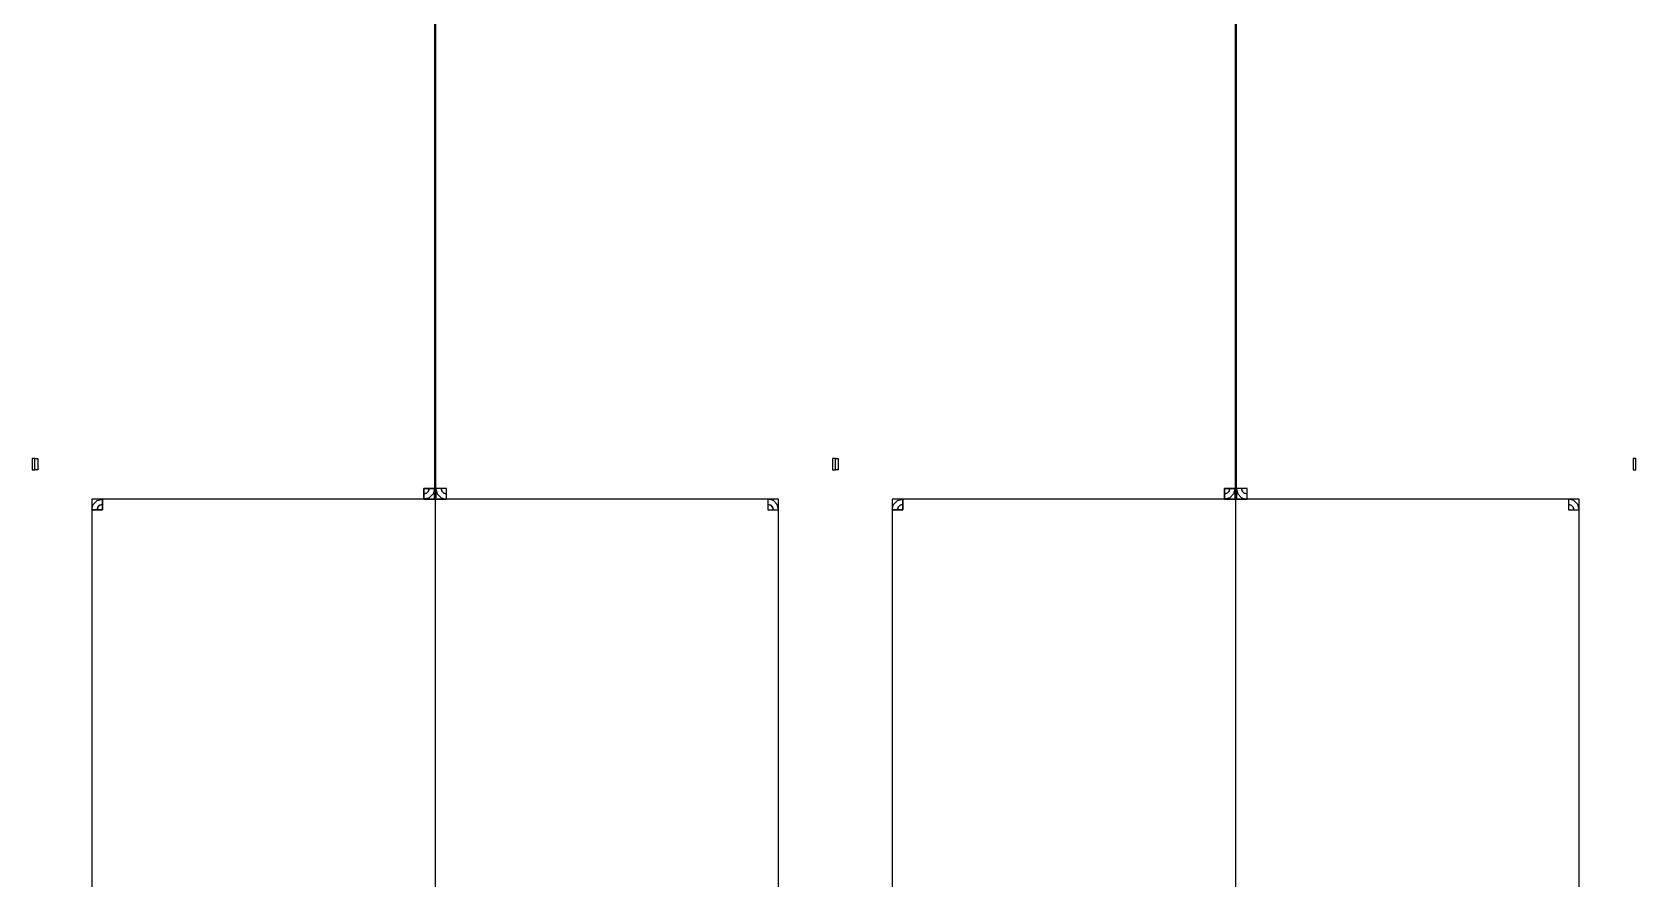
# Model space of a CAD drawing. Extents: x -50899 to 50899, y -48295 to 50898.
# Drawn here: x -8495 to 2825, y 14394 to 20372 of the extents above; entities that cross this region are included whole.
import ezdxf

# ---------------------------------------------------------------- set-up
doc = ezdxf.new("R2010")
doc.units = 0
doc.layers.add('GAP', color=1, linetype='continuous')
doc.layers.add('PIN', color=3, linetype='continuous')

# ---------------------------------------------------------------- blocks, each defined once
blk = doc.blocks.new('C1E')
at = {"layer": 'GAP'}
blk.add_lwpolyline([(5550, 41431), (5550, 41511), (5530, 41511), (5530, 41431), (5550, 41431)], dxfattribs=at)
blk = doc.blocks.new('C1F')
at = {"layer": 'GAP'}
for points in [[(-100, 41431), (-100, 41511), (-80, 41511), (-80, 41431), (-100, 41431)], [(5550, 41431), (5550, 41511), (5530, 41511), (5530, 41431), (5550, 41431)]]:
    blk.add_lwpolyline(points, dxfattribs=at)
blk = doc.blocks.new('C1FGAP')
for points in [[(2730, 41225), (2730, 45960), (2721, 45960), (2721, 41225), (2730, 41225)], [(5149, 35125), (5149, 41225), (301, 41225), (301, 35125), (5149, 35125)], [(301, 41225), (301, 41150), (376, 41150), (376, 41225), (301, 41225)], [(301, 41150), (311, 41187), (339, 41215), (376, 41225), (376, 41187), (357, 41182), (344, 41168), (339, 41150), (301, 41150)], [(2721, 41225), (2721, 41300), (2646, 41300), (2646, 41225), (2721, 41225)], [(2721, 41300), (2710, 41262), (2683, 41235), (2646, 41225), (2646, 41262), (2664, 41267), (2678, 41281), (2683, 41300), (2721, 41300)], [(2683, 41300), (2678, 41281), (2664, 41267), (2646, 41262), (2646, 41300), (2646, 41300), (2646, 41300), (2646, 41300), (2683, 41300)], [(2805, 41225), (2805, 41300), (2730, 41300), (2730, 41225), (2805, 41225)], [(2730, 41300), (2740, 41262), (2767, 41235), (2805, 41225), (2805, 41262), (2786, 41267), (2772, 41281), (2767, 41300), (2730, 41300)], [(2767, 41300), (2772, 41281), (2786, 41267), (2805, 41262), (2805, 41300), (2805, 41300), (2805, 41300), (2805, 41300), (2767, 41300)], [(5074, 41225), (5074, 41150), (5149, 41150), (5149, 41225), (5074, 41225)], [(5149, 41150), (5139, 41187), (5112, 41215), (5074, 41225), (5074, 41187), (5093, 41182), (5106, 41168), (5112, 41150), (5149, 41150)], [(339, 41150), (344, 41168), (357, 41182), (376, 41187), (376, 41150), (376, 41150), (376, 41150), (376, 41150), (339, 41150)], [(5112, 41150), (5106, 41168), (5093, 41182), (5074, 41187), (5074, 41150), (5074, 41150), (5074, 41150), (5074, 41150), (5112, 41150)]]:
    blk.add_lwpolyline(points)
blk = doc.blocks.new('C1FPIN')
for points in [[(2727, 41225), (2727, 45960), (2724, 45960), (2724, 41225), (2727, 41225)], [(2683, 41300), (2678, 41281), (2664, 41267), (2646, 41262), (2646, 41262), (2664, 41267), (2678, 41281), (2683, 41300), (2683, 41300)], [(2683, 41300), (2678, 41281), (2664, 41267), (2646, 41262), (2646, 41262), (2664, 41267), (2678, 41281), (2683, 41300), (2683, 41300)], [(2727, 35125), (2727, 41225), (2724, 41225), (2724, 35125), (2727, 35125)], [(2767, 41300), (2772, 41281), (2786, 41267), (2805, 41262), (2805, 41262), (2786, 41267), (2772, 41281), (2767, 41300), (2767, 41300)], [(2767, 41300), (2772, 41281), (2786, 41267), (2805, 41262), (2805, 41262), (2786, 41267), (2772, 41281), (2767, 41300), (2767, 41300)], [(339, 41150), (344, 41168), (357, 41182), (376, 41187), (376, 41187), (357, 41182), (344, 41168), (339, 41150), (339, 41150)], [(339, 41150), (344, 41168), (357, 41182), (376, 41187), (376, 41187), (357, 41182), (344, 41168), (339, 41150), (339, 41150)], [(5112, 41150), (5106, 41168), (5093, 41182), (5074, 41187), (5074, 41187), (5093, 41182), (5106, 41168), (5112, 41150), (5112, 41150)], [(5112, 41150), (5106, 41168), (5093, 41182), (5074, 41187), (5074, 41187), (5093, 41182), (5106, 41168), (5112, 41150), (5112, 41150)]]:
    blk.add_lwpolyline(points)
blk = doc.blocks.new('C1G')
at = {"layer": 'GAP'}
for points in [[(-100, 41431), (-100, 41511), (-80, 41511), (-80, 41431), (-100, 41431)], [(5550, 41431), (5550, 41511), (5530, 41511), (5530, 41431), (5550, 41431)]]:
    blk.add_lwpolyline(points, dxfattribs=at)
blk = doc.blocks.new('C1GGAP')
for points in [[(2730, 41225), (2730, 45960), (2721, 45960), (2721, 41225), (2730, 41225)], [(5149, 35125), (5149, 41225), (301, 41225), (301, 35125), (5149, 35125)], [(301, 41225), (301, 41150), (376, 41150), (376, 41225), (301, 41225)], [(301, 41150), (311, 41187), (339, 41215), (376, 41225), (376, 41187), (357, 41182), (344, 41168), (339, 41150), (301, 41150)], [(2721, 41225), (2721, 41300), (2646, 41300), (2646, 41225), (2721, 41225)], [(2721, 41300), (2710, 41262), (2683, 41235), (2646, 41225), (2646, 41262), (2664, 41267), (2678, 41281), (2683, 41300), (2721, 41300)], [(2683, 41300), (2678, 41281), (2664, 41267), (2646, 41262), (2646, 41300), (2646, 41300), (2646, 41300), (2646, 41300), (2683, 41300)], [(2805, 41225), (2805, 41300), (2730, 41300), (2730, 41225), (2805, 41225)], [(2730, 41300), (2740, 41262), (2767, 41235), (2805, 41225), (2805, 41262), (2786, 41267), (2772, 41281), (2767, 41300), (2730, 41300)], [(2767, 41300), (2772, 41281), (2786, 41267), (2805, 41262), (2805, 41300), (2805, 41300), (2805, 41300), (2805, 41300), (2767, 41300)], [(5074, 41225), (5074, 41150), (5149, 41150), (5149, 41225), (5074, 41225)], [(5149, 41150), (5139, 41187), (5112, 41215), (5074, 41225), (5074, 41187), (5093, 41182), (5106, 41168), (5112, 41150), (5149, 41150)], [(339, 41150), (344, 41168), (357, 41182), (376, 41187), (376, 41150), (376, 41150), (376, 41150), (376, 41150), (339, 41150)], [(5112, 41150), (5106, 41168), (5093, 41182), (5074, 41187), (5074, 41150), (5074, 41150), (5074, 41150), (5074, 41150), (5112, 41150)]]:
    blk.add_lwpolyline(points)
blk = doc.blocks.new('C1GPIN')
for points in [[(2727, 41225), (2727, 45960), (2724, 45960), (2724, 41225), (2727, 41225)], [(2683, 41300), (2678, 41281), (2664, 41267), (2646, 41262), (2646, 41262), (2664, 41267), (2678, 41281), (2683, 41300), (2683, 41300)], [(2683, 41300), (2678, 41281), (2664, 41267), (2646, 41262), (2646, 41262), (2664, 41267), (2678, 41281), (2683, 41300), (2683, 41300)], [(2727, 35125), (2727, 41225), (2724, 41225), (2724, 35125), (2727, 35125)], [(2767, 41300), (2772, 41281), (2786, 41267), (2805, 41262), (2805, 41262), (2786, 41267), (2772, 41281), (2767, 41300), (2767, 41300)], [(2767, 41300), (2772, 41281), (2786, 41267), (2805, 41262), (2805, 41262), (2786, 41267), (2772, 41281), (2767, 41300), (2767, 41300)], [(339, 41150), (344, 41168), (357, 41182), (376, 41187), (376, 41187), (357, 41182), (344, 41168), (339, 41150), (339, 41150)], [(339, 41150), (344, 41168), (357, 41182), (376, 41187), (376, 41187), (357, 41182), (344, 41168), (339, 41150), (339, 41150)], [(5112, 41150), (5106, 41168), (5093, 41182), (5074, 41187), (5074, 41187), (5093, 41182), (5106, 41168), (5112, 41150), (5112, 41150)], [(5112, 41150), (5106, 41168), (5093, 41182), (5074, 41187), (5074, 41187), (5093, 41182), (5106, 41168), (5112, 41150), (5112, 41150)]]:
    blk.add_lwpolyline(points)

msp = doc.modelspace()

# ---------------------------------------------------------------- block references
for name, p in [('C1E', (-14025, -24150)), ('C1F', (-8375, -24150)), ('C1G', (-2725, -24150))]:
    msp.add_blockref(name, p)
at = {"layer": 'GAP'}
for name, p in [('C1GGAP', (-2725, -24150)), ('C1FGAP', (-8375, -24150))]:
    msp.add_blockref(name, p, dxfattribs=at)
at = {"layer": 'PIN'}
for name, p in [('C1FPIN', (-8375, -24150)), ('C1GPIN', (-2725, -24150))]:
    msp.add_blockref(name, p, dxfattribs=at)

doc.saveas('drawing.dxf')
